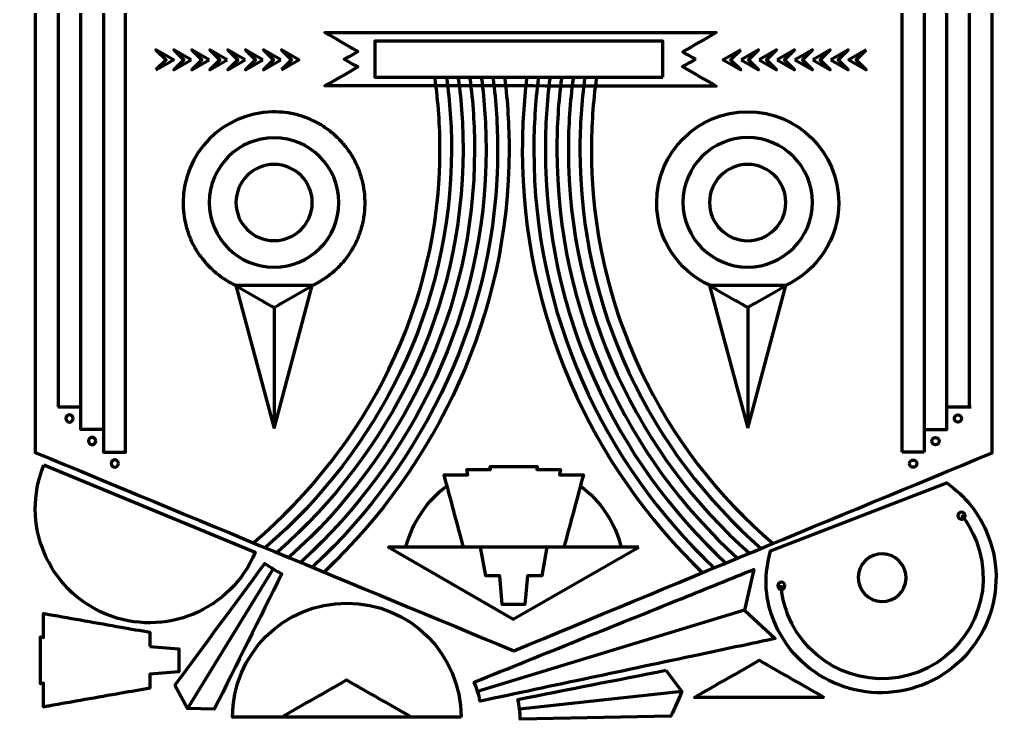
# Model space of a CAD drawing. Header units: inches. Extents: x -151 to 18, y -59 to 24.
# Drawn here: x -16.82 to 17.96, y -21.96 to 2.59 of the extents above; entities that cross this region are included whole.
import ezdxf

# ---------------------------------------------------------------- set-up
doc = ezdxf.new("R2010")
doc.units = ezdxf.units.IN
doc.header["$MEASUREMENT"] = 0
doc.layers.add('Layer 1', color=7, linetype='Continuous')

msp = doc.modelspace()

# ---------------------------------------------------------------- linework, layer by layer
at = {"layer": 'Layer 1', "color": 7, "lineweight": 70}
msp.add_open_spline([(17.3, 3.389), (17.3, 3.389), (17.3, -12.606), (17.3, -12.606), (17.3, -12.606), (11.705, -14.924), (6.109, -17.242), (0.514, -19.56), (0.514, -19.56), (-5.084, -17.238), (-10.681, -14.915), (-16.279, -12.593), (-16.279, -12.593), (-16.279, -12.593), (-16.279, 3.389), (-16.279, 3.389), (-16.279, 3.389), (-16.279, 12.661), (-8.762, 20.178), (0.51, 20.178), (0.51, 20.178), (9.783, 20.178), (17.3, 12.661), (17.3, 3.389)], degree=3, knots=[0, 0, 0, 0, 0.142857, 0.142857, 0.142857, 0.142857, 0.285714, 0.285714, 0.285714, 0.285714, 0.428571, 0.428571, 0.428571, 0.428571, 0.571429, 0.571429, 0.571429, 0.571429, 0.714286, 0.714286, 0.714286, 0.714286, 1, 1, 1, 1], dxfattribs=at)
at = {"layer": 'Layer 1', "color": 114, "lineweight": 70}
for points, knots in [([(14.909, 3.389), (14.909, 11.341), (8.462, 17.788), (0.51, 17.788), (0.51, 17.788), (-7.442, 17.788), (-13.888, 11.341), (-13.888, 3.389), (-13.888, 3.389), (-13.888, 3.389), (-13.888, 3.389), (-13.888, 3.389), (-13.888, 3.389), (-13.888, 3.389), (-13.888, 3.393), (-13.888, 3.393), (-13.888, 3.393), (-13.888, 3.393), (-13.888, -12.588), (-13.888, -12.588), (-13.888, -12.588), (-13.888, -12.588), (-13.11, -12.588), (-13.11, -12.588), (-13.11, -12.588), (-13.11, -12.588), (-13.109, 3.393), (-13.109, 3.393)], [0, 0, 0, 0, 0.125, 0.125, 0.125, 0.125, 0.25, 0.25, 0.25, 0.25, 0.375, 0.375, 0.375, 0.375, 0.5, 0.5, 0.5, 0.5, 0.625, 0.625, 0.625, 0.625, 0.75, 0.75, 0.75, 0.75, 1, 1, 1, 1]), ([(-13.888, -11.793), (-13.888, -11.793), (-14.681, -11.793), (-14.681, -11.793), (-14.681, -11.793), (-14.681, -11.793), (-14.681, 3.393), (-14.681, 3.393)], [0, 0, 0, 0, 0.333333, 0.333333, 0.333333, 0.333333, 1, 1, 1, 1]), ([(14.909, -11.792), (14.909, -11.792), (15.702, -11.792), (15.702, -11.792), (15.702, -11.792), (15.702, -11.792), (15.702, 3.399), (15.702, 3.399)], [0, 0, 0, 0, 0.333333, 0.333333, 0.333333, 0.333333, 1, 1, 1, 1]), ([(6.894, 1.208), (6.742, 1.296), (6.59, 1.381), (6.438, 1.466), (6.438, 1.466), (6.832, 1.693), (7.225, 1.92), (7.618, 2.147), (7.618, 2.147), (7.618, 2.147), (-6.114, 2.147), (-6.114, 2.147), (-6.114, 2.147), (-5.728, 1.925), (-5.343, 1.702), (-4.958, 1.479), (-4.958, 1.479), (-5.117, 1.389), (-5.277, 1.299), (-5.436, 1.208), (-5.436, 1.208), (-5.283, 1.118), (-5.122, 1.028), (-4.961, 0.938), (-4.961, 0.938), (-5.345, 0.716), (-5.73, 0.494), (-6.114, 0.272), (-6.114, 0.272), (-1.536, 0.27), (3.041, 0.268), (7.618, 0.266), (7.618, 0.266), (7.224, 0.494), (6.83, 0.722), (6.436, 0.949), (6.436, 0.949), (6.588, 1.034), (6.741, 1.12), (6.894, 1.208)], [0, 0, 0, 0, 0.090909, 0.090909, 0.090909, 0.090909, 0.181818, 0.181818, 0.181818, 0.181818, 0.272727, 0.272727, 0.272727, 0.272727, 0.363636, 0.363636, 0.363636, 0.363636, 0.454545, 0.454545, 0.454545, 0.454545, 0.545455, 0.545455, 0.545455, 0.545455, 0.636364, 0.636364, 0.636364, 0.636364, 0.727273, 0.727273, 0.727273, 0.727273, 0.818182, 0.818182, 0.818182, 0.818182, 1, 1, 1, 1]), ([(5.739, 0.578), (5.739, 0.578), (-4.36, 0.578), (-4.36, 0.578), (-4.36, 0.578), (-4.36, 0.578), (-4.36, 1.84), (-4.36, 1.84), (-4.36, 1.84), (-4.36, 1.84), (5.739, 1.84), (5.739, 1.84), (5.739, 1.84), (5.739, 1.84), (5.739, 0.578), (5.739, 0.578)], [0, 0, 0, 0, 0.2, 0.2, 0.2, 0.2, 0.4, 0.4, 0.4, 0.4, 0.6, 0.6, 0.6, 0.6, 1, 1, 1, 1]), ([(-12.042, 0.839), (-12.042, 0.839), (-11.69, 1.191), (-11.69, 1.191), (-11.69, 1.191), (-11.69, 1.191), (-12.042, 1.543), (-12.042, 1.543), (-12.042, 1.543), (-12.042, 1.543), (-11.737, 1.367), (-11.737, 1.367), (-11.737, 1.367), (-11.737, 1.367), (-11.433, 1.191), (-11.433, 1.191), (-11.433, 1.191), (-11.433, 1.191), (-11.737, 1.015), (-11.737, 1.015), (-11.737, 1.015), (-11.737, 1.015), (-12.042, 0.839), (-12.042, 0.839)], [0, 0, 0, 0, 0.142857, 0.142857, 0.142857, 0.142857, 0.285714, 0.285714, 0.285714, 0.285714, 0.428571, 0.428571, 0.428571, 0.428571, 0.571429, 0.571429, 0.571429, 0.571429, 0.714286, 0.714286, 0.714286, 0.714286, 1, 1, 1, 1]), ([(-10.804, 1.191), (-10.804, 1.191), (-11.109, 1.015), (-11.109, 1.015), (-11.109, 1.015), (-11.109, 1.015), (-11.413, 0.839), (-11.413, 0.839), (-11.413, 0.839), (-11.413, 0.839), (-11.061, 1.191), (-11.061, 1.191), (-11.061, 1.191), (-11.061, 1.191), (-11.413, 1.543), (-11.413, 1.543), (-11.413, 1.543), (-11.413, 1.543), (-11.109, 1.367), (-11.109, 1.367), (-11.109, 1.367), (-11.109, 1.367), (-10.804, 1.191), (-10.804, 1.191)], [0, 0, 0, 0, 0.142857, 0.142857, 0.142857, 0.142857, 0.285714, 0.285714, 0.285714, 0.285714, 0.428571, 0.428571, 0.428571, 0.428571, 0.571429, 0.571429, 0.571429, 0.571429, 0.714286, 0.714286, 0.714286, 0.714286, 1, 1, 1, 1]), ([(-10.175, 1.191), (-10.175, 1.191), (-10.48, 1.015), (-10.48, 1.015), (-10.48, 1.015), (-10.48, 1.015), (-10.785, 0.839), (-10.785, 0.839), (-10.785, 0.839), (-10.785, 0.839), (-10.433, 1.191), (-10.433, 1.191), (-10.433, 1.191), (-10.433, 1.191), (-10.785, 1.543), (-10.785, 1.543), (-10.785, 1.543), (-10.785, 1.543), (-10.48, 1.367), (-10.48, 1.367), (-10.48, 1.367), (-10.48, 1.367), (-10.175, 1.191), (-10.175, 1.191)], [0, 0, 0, 0, 0.142857, 0.142857, 0.142857, 0.142857, 0.285714, 0.285714, 0.285714, 0.285714, 0.428571, 0.428571, 0.428571, 0.428571, 0.571429, 0.571429, 0.571429, 0.571429, 0.714286, 0.714286, 0.714286, 0.714286, 1, 1, 1, 1]), ([(-9.546, 1.191), (-9.546, 1.191), (-9.851, 1.014), (-9.851, 1.014), (-9.851, 1.014), (-9.851, 1.014), (-10.156, 0.838), (-10.156, 0.838), (-10.156, 0.838), (-10.156, 0.838), (-9.804, 1.191), (-9.804, 1.191), (-9.804, 1.191), (-9.804, 1.191), (-10.156, 1.543), (-10.156, 1.543), (-10.156, 1.543), (-10.156, 1.543), (-9.851, 1.367), (-9.851, 1.367), (-9.851, 1.367), (-9.851, 1.367), (-9.546, 1.191), (-9.546, 1.191)], [0, 0, 0, 0, 0.142857, 0.142857, 0.142857, 0.142857, 0.285714, 0.285714, 0.285714, 0.285714, 0.428571, 0.428571, 0.428571, 0.428571, 0.571429, 0.571429, 0.571429, 0.571429, 0.714286, 0.714286, 0.714286, 0.714286, 1, 1, 1, 1]), ([(-8.917, 1.19), (-8.917, 1.19), (-9.222, 1.014), (-9.222, 1.014), (-9.222, 1.014), (-9.222, 1.014), (-9.527, 0.838), (-9.527, 0.838), (-9.527, 0.838), (-9.527, 0.838), (-9.175, 1.19), (-9.175, 1.19), (-9.175, 1.19), (-9.175, 1.19), (-9.527, 1.542), (-9.527, 1.542), (-9.527, 1.542), (-9.527, 1.542), (-9.222, 1.366), (-9.222, 1.366), (-9.222, 1.366), (-9.222, 1.366), (-8.917, 1.19), (-8.917, 1.19)], [0, 0, 0, 0, 0.142857, 0.142857, 0.142857, 0.142857, 0.285714, 0.285714, 0.285714, 0.285714, 0.428571, 0.428571, 0.428571, 0.428571, 0.571429, 0.571429, 0.571429, 0.571429, 0.714286, 0.714286, 0.714286, 0.714286, 1, 1, 1, 1]), ([(-8.288, 1.19), (-8.288, 1.19), (-8.593, 1.014), (-8.593, 1.014), (-8.593, 1.014), (-8.593, 1.014), (-8.898, 0.838), (-8.898, 0.838), (-8.898, 0.838), (-8.898, 0.838), (-8.546, 1.19), (-8.546, 1.19), (-8.546, 1.19), (-8.546, 1.19), (-8.898, 1.542), (-8.898, 1.542), (-8.898, 1.542), (-8.898, 1.542), (-8.593, 1.366), (-8.593, 1.366), (-8.593, 1.366), (-8.593, 1.366), (-8.288, 1.19), (-8.288, 1.19)], [0, 0, 0, 0, 0.142857, 0.142857, 0.142857, 0.142857, 0.285714, 0.285714, 0.285714, 0.285714, 0.428571, 0.428571, 0.428571, 0.428571, 0.571429, 0.571429, 0.571429, 0.571429, 0.714286, 0.714286, 0.714286, 0.714286, 1, 1, 1, 1]), ([(-7.659, 1.19), (-7.659, 1.19), (-7.964, 1.014), (-7.964, 1.014), (-7.964, 1.014), (-7.964, 1.014), (-8.269, 0.838), (-8.269, 0.838), (-8.269, 0.838), (-8.269, 0.838), (-7.917, 1.19), (-7.917, 1.19), (-7.917, 1.19), (-7.917, 1.19), (-8.269, 1.542), (-8.269, 1.542), (-8.269, 1.542), (-8.269, 1.542), (-7.964, 1.366), (-7.964, 1.366), (-7.964, 1.366), (-7.964, 1.366), (-7.659, 1.19), (-7.659, 1.19)], [0, 0, 0, 0, 0.142857, 0.142857, 0.142857, 0.142857, 0.285714, 0.285714, 0.285714, 0.285714, 0.428571, 0.428571, 0.428571, 0.428571, 0.571429, 0.571429, 0.571429, 0.571429, 0.714286, 0.714286, 0.714286, 0.714286, 1, 1, 1, 1]), ([(-7.64, 0.838), (-7.64, 0.838), (-7.288, 1.19), (-7.288, 1.19), (-7.288, 1.19), (-7.288, 1.19), (-7.64, 1.542), (-7.64, 1.542), (-7.64, 1.542), (-7.64, 1.542), (-7.335, 1.366), (-7.335, 1.366), (-7.335, 1.366), (-7.335, 1.366), (-7.031, 1.19), (-7.031, 1.19), (-7.031, 1.19), (-7.031, 1.19), (-7.335, 1.014), (-7.335, 1.014), (-7.335, 1.014), (-7.335, 1.014), (-7.64, 0.838), (-7.64, 0.838)], [0, 0, 0, 0, 0.142857, 0.142857, 0.142857, 0.142857, 0.285714, 0.285714, 0.285714, 0.285714, 0.428571, 0.428571, 0.428571, 0.428571, 0.571429, 0.571429, 0.571429, 0.571429, 0.714286, 0.714286, 0.714286, 0.714286, 1, 1, 1, 1]), ([(8.474, 1.543), (8.474, 1.543), (8.121, 1.191), (8.121, 1.191), (8.121, 1.191), (8.121, 1.191), (8.474, 0.839), (8.474, 0.839), (8.474, 0.839), (8.474, 0.839), (8.169, 1.015), (8.169, 1.015), (8.169, 1.015), (8.169, 1.015), (7.864, 1.191), (7.864, 1.191), (7.864, 1.191), (7.864, 1.191), (8.169, 1.367), (8.169, 1.367), (8.169, 1.367), (8.169, 1.367), (8.474, 1.543), (8.474, 1.543)], [0, 0, 0, 0, 0.142857, 0.142857, 0.142857, 0.142857, 0.285714, 0.285714, 0.285714, 0.285714, 0.428571, 0.428571, 0.428571, 0.428571, 0.571429, 0.571429, 0.571429, 0.571429, 0.714286, 0.714286, 0.714286, 0.714286, 1, 1, 1, 1]), ([(8.493, 1.191), (8.493, 1.191), (8.797, 1.367), (8.797, 1.367), (8.797, 1.367), (8.797, 1.367), (9.102, 1.543), (9.102, 1.543), (9.102, 1.543), (9.102, 1.543), (8.75, 1.191), (8.75, 1.191), (8.75, 1.191), (8.75, 1.191), (9.102, 0.839), (9.102, 0.839), (9.102, 0.839), (9.102, 0.839), (8.797, 1.015), (8.797, 1.015), (8.797, 1.015), (8.797, 1.015), (8.493, 1.191), (8.493, 1.191)], [0, 0, 0, 0, 0.142857, 0.142857, 0.142857, 0.142857, 0.285714, 0.285714, 0.285714, 0.285714, 0.428571, 0.428571, 0.428571, 0.428571, 0.571429, 0.571429, 0.571429, 0.571429, 0.714286, 0.714286, 0.714286, 0.714286, 1, 1, 1, 1]), ([(9.121, 1.191), (9.121, 1.191), (9.426, 1.367), (9.426, 1.367), (9.426, 1.367), (9.426, 1.367), (9.731, 1.543), (9.731, 1.543), (9.731, 1.543), (9.731, 1.543), (9.379, 1.191), (9.379, 1.191), (9.379, 1.191), (9.379, 1.191), (9.731, 0.839), (9.731, 0.839), (9.731, 0.839), (9.731, 0.839), (9.426, 1.015), (9.426, 1.015), (9.426, 1.015), (9.426, 1.015), (9.121, 1.191), (9.121, 1.191)], [0, 0, 0, 0, 0.142857, 0.142857, 0.142857, 0.142857, 0.285714, 0.285714, 0.285714, 0.285714, 0.428571, 0.428571, 0.428571, 0.428571, 0.571429, 0.571429, 0.571429, 0.571429, 0.714286, 0.714286, 0.714286, 0.714286, 1, 1, 1, 1]), ([(9.75, 1.191), (9.75, 1.191), (10.055, 1.367), (10.055, 1.367), (10.055, 1.367), (10.055, 1.367), (10.36, 1.543), (10.36, 1.543), (10.36, 1.543), (10.36, 1.543), (10.008, 1.191), (10.008, 1.191), (10.008, 1.191), (10.008, 1.191), (10.36, 0.839), (10.36, 0.839), (10.36, 0.839), (10.36, 0.839), (10.055, 1.015), (10.055, 1.015), (10.055, 1.015), (10.055, 1.015), (9.75, 1.191), (9.75, 1.191)], [0, 0, 0, 0, 0.142857, 0.142857, 0.142857, 0.142857, 0.285714, 0.285714, 0.285714, 0.285714, 0.428571, 0.428571, 0.428571, 0.428571, 0.571429, 0.571429, 0.571429, 0.571429, 0.714286, 0.714286, 0.714286, 0.714286, 1, 1, 1, 1]), ([(10.379, 1.191), (10.379, 1.191), (10.684, 1.367), (10.684, 1.367), (10.684, 1.367), (10.684, 1.367), (10.989, 1.543), (10.989, 1.543), (10.989, 1.543), (10.989, 1.543), (10.637, 1.191), (10.637, 1.191), (10.637, 1.191), (10.637, 1.191), (10.989, 0.839), (10.989, 0.839), (10.989, 0.839), (10.989, 0.839), (10.684, 1.015), (10.684, 1.015), (10.684, 1.015), (10.684, 1.015), (10.379, 1.191), (10.379, 1.191)], [0, 0, 0, 0, 0.142857, 0.142857, 0.142857, 0.142857, 0.285714, 0.285714, 0.285714, 0.285714, 0.428571, 0.428571, 0.428571, 0.428571, 0.571429, 0.571429, 0.571429, 0.571429, 0.714286, 0.714286, 0.714286, 0.714286, 1, 1, 1, 1]), ([(11.008, 1.191), (11.008, 1.191), (11.313, 1.367), (11.313, 1.367), (11.313, 1.367), (11.313, 1.367), (11.618, 1.543), (11.618, 1.543), (11.618, 1.543), (11.618, 1.543), (11.266, 1.191), (11.266, 1.191), (11.266, 1.191), (11.266, 1.191), (11.618, 0.839), (11.618, 0.839), (11.618, 0.839), (11.618, 0.839), (11.313, 1.015), (11.313, 1.015), (11.313, 1.015), (11.313, 1.015), (11.008, 1.191), (11.008, 1.191)], [0, 0, 0, 0, 0.142857, 0.142857, 0.142857, 0.142857, 0.285714, 0.285714, 0.285714, 0.285714, 0.428571, 0.428571, 0.428571, 0.428571, 0.571429, 0.571429, 0.571429, 0.571429, 0.714286, 0.714286, 0.714286, 0.714286, 1, 1, 1, 1]), ([(11.637, 1.191), (11.637, 1.191), (11.942, 1.367), (11.942, 1.367), (11.942, 1.367), (11.942, 1.367), (12.247, 1.543), (12.247, 1.543), (12.247, 1.543), (12.247, 1.543), (11.895, 1.191), (11.895, 1.191), (11.895, 1.191), (11.895, 1.191), (12.247, 0.839), (12.247, 0.839), (12.247, 0.839), (12.247, 0.839), (11.942, 1.015), (11.942, 1.015), (11.942, 1.015), (11.942, 1.015), (11.637, 1.191), (11.637, 1.191)], [0, 0, 0, 0, 0.142857, 0.142857, 0.142857, 0.142857, 0.285714, 0.285714, 0.285714, 0.285714, 0.428571, 0.428571, 0.428571, 0.428571, 0.571429, 0.571429, 0.571429, 0.571429, 0.714286, 0.714286, 0.714286, 0.714286, 1, 1, 1, 1]), ([(12.876, 1.543), (12.876, 1.543), (12.523, 1.191), (12.523, 1.191), (12.523, 1.191), (12.523, 1.191), (12.876, 0.839), (12.876, 0.839), (12.876, 0.839), (12.876, 0.839), (12.571, 1.015), (12.571, 1.015), (12.571, 1.015), (12.571, 1.015), (12.266, 1.191), (12.266, 1.191), (12.266, 1.191), (12.266, 1.191), (12.571, 1.367), (12.571, 1.367), (12.571, 1.367), (12.571, 1.367), (12.876, 1.543), (12.876, 1.543)], [0, 0, 0, 0, 0.142857, 0.142857, 0.142857, 0.142857, 0.285714, 0.285714, 0.285714, 0.285714, 0.428571, 0.428571, 0.428571, 0.428571, 0.571429, 0.571429, 0.571429, 0.571429, 0.714286, 0.714286, 0.714286, 0.714286, 1, 1, 1, 1]), ([(-8.601, -15.746), (-4.679, -12.412), (-2.077, -7.477), (-2.077, -1.97), (-2.077, -1.97), (-2.077, -1.12), (-2.136, -0.286), (-2.25, 0.532)], [0, 0, 0, 0, 0.333333, 0.333333, 0.333333, 0.333333, 1, 1, 1, 1]), ([(-1.842, 0.532), (-1.731, -0.286), (-1.673, -1.122), (-1.673, -1.97), (-1.673, -1.97), (-1.673, -7.526), (-4.261, -12.514), (-8.184, -15.92)], [0, 0, 0, 0, 0.333333, 0.333333, 0.333333, 0.333333, 1, 1, 1, 1]), ([(-1.435, 0.532), (-1.325, -0.287), (-1.269, -1.122), (-1.269, -1.97), (-1.269, -1.97), (-1.269, -7.577), (-3.845, -12.616), (-7.768, -16.091)], [0, 0, 0, 0, 0.333333, 0.333333, 0.333333, 0.333333, 1, 1, 1, 1]), ([(-1.027, 0.532), (-0.92, -0.287), (-0.865, -1.122), (-0.865, -1.97), (-0.865, -1.97), (-0.865, -7.627), (-3.43, -12.718), (-7.353, -16.263)], [0, 0, 0, 0, 0.333333, 0.333333, 0.333333, 0.333333, 1, 1, 1, 1]), ([(-0.62, 0.532), (-0.515, -0.288), (-0.461, -1.123), (-0.461, -1.97), (-0.461, -1.97), (-0.461, -7.678), (-3.015, -12.82), (-6.94, -16.433)], [0, 0, 0, 0, 0.333333, 0.333333, 0.333333, 0.333333, 1, 1, 1, 1]), ([(-0.213, 0.532), (-0.11, -0.288), (-0.057, -1.123), (-0.057, -1.97), (-0.057, -1.97), (-0.057, -7.728), (-2.603, -12.925), (-6.53, -16.604)], [0, 0, 0, 0, 0.333333, 0.333333, 0.333333, 0.333333, 1, 1, 1, 1]), ([(0.193, 0.532), (0.296, -0.288), (0.347, -1.123), (0.347, -1.97), (0.347, -1.97), (0.347, -7.779), (-2.19, -13.027), (-6.121, -16.773)], [0, 0, 0, 0, 0.333333, 0.333333, 0.333333, 0.333333, 1, 1, 1, 1]), ([(0.963, 0.532), (0.863, -0.288), (0.812, -1.123), (0.812, -1.97), (0.812, -1.97), (0.812, -7.809), (3.241, -13.082), (7.145, -16.832)], [0, 0, 0, 0, 0.333333, 0.333333, 0.333333, 0.333333, 1, 1, 1, 1]), ([(1.369, 0.532), (1.267, -0.288), (1.216, -1.123), (1.216, -1.97), (1.216, -1.97), (1.216, -7.759), (3.652, -12.98), (7.554, -16.662)], [0, 0, 0, 0, 0.333333, 0.333333, 0.333333, 0.333333, 1, 1, 1, 1]), ([(1.777, 0.532), (1.672, -0.288), (1.62, -1.123), (1.62, -1.97), (1.62, -1.97), (1.62, -7.708), (4.061, -12.876), (7.964, -16.492)], [0, 0, 0, 0, 0.333333, 0.333333, 0.333333, 0.333333, 1, 1, 1, 1]), ([(2.184, 0.532), (2.077, -0.287), (2.024, -1.122), (2.024, -1.97), (2.024, -1.97), (2.024, -7.659), (4.473, -12.774), (8.374, -16.321)], [0, 0, 0, 0, 0.333333, 0.333333, 0.333333, 0.333333, 1, 1, 1, 1]), ([(2.591, 0.532), (2.484, -0.287), (2.427, -1.122), (2.427, -1.97), (2.427, -1.97), (2.427, -7.608), (4.886, -12.673), (8.79, -16.15)], [0, 0, 0, 0, 0.333333, 0.333333, 0.333333, 0.333333, 1, 1, 1, 1]), ([(2.999, 0.532), (2.889, -0.286), (2.831, -1.122), (2.831, -1.97), (2.831, -1.97), (2.831, -7.559), (5.299, -12.571), (9.204, -15.978)], [0, 0, 0, 0, 0.333333, 0.333333, 0.333333, 0.333333, 1, 1, 1, 1]), ([(3.406, 0.532), (3.294, -0.286), (3.235, -1.12), (3.235, -1.97), (3.235, -1.97), (3.235, -7.51), (5.714, -12.47), (9.622, -15.805)], [0, 0, 0, 0, 0.333333, 0.333333, 0.333333, 0.333333, 1, 1, 1, 1]), ([(-6.569, -6.736), (-6.497, -6.703), (-6.425, -6.668), (-6.357, -6.629), (-6.357, -6.629), (-6.322, -6.61), (-6.288, -6.591), (-6.255, -6.57), (-6.255, -6.57), (-6.128, -6.494), (-6.008, -6.41), (-5.894, -6.319), (-5.894, -6.319), (-5.864, -6.293), (-5.834, -6.269), (-5.804, -6.243), (-5.804, -6.243), (-5.694, -6.146), (-5.589, -6.043), (-5.494, -5.933), (-5.494, -5.933), (-5.467, -5.903), (-5.442, -5.872), (-5.418, -5.842), (-5.418, -5.842), (-5.326, -5.729), (-5.241, -5.609), (-5.166, -5.484), (-5.166, -5.484), (-5.166, -5.484), (-5.166, -5.483), (-5.166, -5.483), (-5.166, -5.483), (-5.145, -5.449), (-5.126, -5.416), (-5.107, -5.382), (-5.107, -5.382), (-5.036, -5.254), (-4.973, -5.122), (-4.92, -4.984), (-4.92, -4.984), (-4.906, -4.948), (-4.892, -4.911), (-4.879, -4.873), (-4.879, -4.873), (-4.832, -4.736), (-4.794, -4.594), (-4.766, -4.449), (-4.766, -4.449), (-4.758, -4.41), (-4.751, -4.372), (-4.745, -4.333), (-4.745, -4.333), (-4.723, -4.19), (-4.71, -4.045), (-4.707, -3.895), (-4.707, -3.895), (-4.706, -3.875), (-4.706, -3.854), (-4.706, -3.834), (-4.706, -3.834), (-4.706, -3.815), (-4.706, -3.796), (-4.707, -3.778), (-4.707, -3.778), (-4.71, -3.629), (-4.722, -3.484), (-4.744, -3.34), (-4.744, -3.34), (-4.75, -3.302), (-4.757, -3.263), (-4.764, -3.224), (-4.764, -3.224), (-4.764, -3.224), (-4.766, -3.224), (-4.766, -3.224), (-4.766, -3.224), (-4.793, -3.078), (-4.831, -2.937), (-4.878, -2.799), (-4.878, -2.799), (-4.89, -2.762), (-4.904, -2.725), (-4.917, -2.689), (-4.917, -2.689), (-4.97, -2.551), (-5.033, -2.418), (-5.103, -2.29), (-5.103, -2.29), (-5.122, -2.255), (-5.143, -2.22), (-5.163, -2.186), (-5.163, -2.186), (-5.238, -2.061), (-5.322, -1.941), (-5.414, -1.829), (-5.414, -1.829), (-5.439, -1.797), (-5.464, -1.767), (-5.492, -1.738), (-5.492, -1.738), (-5.586, -1.627), (-5.69, -1.522), (-5.801, -1.428), (-5.801, -1.428), (-5.83, -1.4), (-5.861, -1.375), (-5.891, -1.352), (-5.891, -1.352), (-6.004, -1.258), (-6.126, -1.173), (-6.251, -1.098), (-6.251, -1.098), (-6.285, -1.077), (-6.319, -1.058), (-6.353, -1.039), (-6.353, -1.039), (-6.481, -0.968), (-6.614, -0.905), (-6.752, -0.853), (-6.752, -0.853), (-6.789, -0.838), (-6.826, -0.824), (-6.864, -0.813), (-6.864, -0.813), (-7.001, -0.765), (-7.142, -0.727), (-7.287, -0.7), (-7.287, -0.7), (-7.325, -0.691), (-7.363, -0.684), (-7.402, -0.679), (-7.402, -0.679), (-7.545, -0.656), (-7.692, -0.644), (-7.841, -0.641), (-7.841, -0.641), (-7.86, -0.64), (-7.879, -0.64), (-7.898, -0.64), (-7.898, -0.64), (-7.919, -0.64), (-7.939, -0.64), (-7.959, -0.641), (-7.959, -0.641), (-9.694, -0.673), (-11.091, -2.09), (-11.091, -3.834), (-11.091, -3.834), (-11.091, -3.854), (-11.091, -3.875), (-11.09, -3.895), (-11.09, -3.895), (-11.087, -4.043), (-11.075, -4.189), (-11.052, -4.332), (-11.052, -4.332), (-11.046, -4.371), (-11.039, -4.41), (-11.031, -4.449), (-11.031, -4.449), (-11.003, -4.593), (-10.965, -4.735), (-10.918, -4.873), (-10.918, -4.873), (-10.906, -4.91), (-10.892, -4.947), (-10.878, -4.984), (-10.878, -4.984), (-10.825, -5.121), (-10.763, -5.253), (-10.692, -5.38), (-10.692, -5.38), (-10.673, -5.415), (-10.653, -5.448), (-10.633, -5.482), (-10.633, -5.482), (-10.558, -5.608), (-10.474, -5.727), (-10.38, -5.84), (-10.38, -5.84), (-10.357, -5.871), (-10.331, -5.902), (-10.304, -5.932), (-10.304, -5.932), (-10.209, -6.042), (-10.106, -6.145), (-9.994, -6.241), (-9.994, -6.241), (-9.965, -6.266), (-9.935, -6.292), (-9.905, -6.317), (-9.905, -6.317), (-9.791, -6.409), (-9.671, -6.493), (-9.546, -6.568), (-9.546, -6.568), (-9.512, -6.588), (-9.478, -6.609), (-9.444, -6.628), (-9.444, -6.628), (-9.375, -6.666), (-9.304, -6.702), (-9.233, -6.734)], [0, 0, 0, 0, 0.019231, 0.019231, 0.019231, 0.019231, 0.038462, 0.038462, 0.038462, 0.038462, 0.057692, 0.057692, 0.057692, 0.057692, 0.076923, 0.076923, 0.076923, 0.076923, 0.096154, 0.096154, 0.096154, 0.096154, 0.115385, 0.115385, 0.115385, 0.115385, 0.134615, 0.134615, 0.134615, 0.134615, 0.153846, 0.153846, 0.153846, 0.153846, 0.173077, 0.173077, 0.173077, 0.173077, 0.192308, 0.192308, 0.192308, 0.192308, 0.211538, 0.211538, 0.211538, 0.211538, 0.230769, 0.230769, 0.230769, 0.230769, 0.25, 0.25, 0.25, 0.25, 0.269231, 0.269231, 0.269231, 0.269231, 0.288462, 0.288462, 0.288462, 0.288462, 0.307692, 0.307692, 0.307692, 0.307692, 0.326923, 0.326923, 0.326923, 0.326923, 0.346154, 0.346154, 0.346154, 0.346154, 0.365385, 0.365385, 0.365385, 0.365385, 0.384615, 0.384615, 0.384615, 0.384615, 0.403846, 0.403846, 0.403846, 0.403846, 0.423077, 0.423077, 0.423077, 0.423077, 0.442308, 0.442308, 0.442308, 0.442308, 0.461538, 0.461538, 0.461538, 0.461538, 0.480769, 0.480769, 0.480769, 0.480769, 0.5, 0.5, 0.5, 0.5, 0.519231, 0.519231, 0.519231, 0.519231, 0.538462, 0.538462, 0.538462, 0.538462, 0.557692, 0.557692, 0.557692, 0.557692, 0.576923, 0.576923, 0.576923, 0.576923, 0.596154, 0.596154, 0.596154, 0.596154, 0.615385, 0.615385, 0.615385, 0.615385, 0.634615, 0.634615, 0.634615, 0.634615, 0.653846, 0.653846, 0.653846, 0.653846, 0.673077, 0.673077, 0.673077, 0.673077, 0.692308, 0.692308, 0.692308, 0.692308, 0.711538, 0.711538, 0.711538, 0.711538, 0.730769, 0.730769, 0.730769, 0.730769, 0.75, 0.75, 0.75, 0.75, 0.769231, 0.769231, 0.769231, 0.769231, 0.788462, 0.788462, 0.788462, 0.788462, 0.807692, 0.807692, 0.807692, 0.807692, 0.826923, 0.826923, 0.826923, 0.826923, 0.846154, 0.846154, 0.846154, 0.846154, 0.865385, 0.865385, 0.865385, 0.865385, 0.884615, 0.884615, 0.884615, 0.884615, 0.903846, 0.903846, 0.903846, 0.903846, 0.923077, 0.923077, 0.923077, 0.923077, 0.942308, 0.942308, 0.942308, 0.942308, 0.961538, 0.961538, 0.961538, 0.961538, 1, 1, 1, 1]), ([(7.384, -6.729), (6.287, -6.224), (5.526, -5.115), (5.526, -3.828), (5.526, -3.828), (5.526, -2.065), (6.956, -0.635), (8.719, -0.635), (8.719, -0.635), (10.482, -0.635), (11.912, -2.065), (11.912, -3.828), (11.912, -3.828), (11.912, -5.117), (11.148, -6.227), (10.049, -6.732)], [0, 0, 0, 0, 0.2, 0.2, 0.2, 0.2, 0.4, 0.4, 0.4, 0.4, 0.6, 0.6, 0.6, 0.6, 1, 1, 1, 1]), ([(-5.626, -3.822), (-5.626, -5.077), (-6.643, -6.094), (-7.898, -6.094), (-7.898, -6.094), (-9.153, -6.094), (-10.171, -5.077), (-10.171, -3.822), (-10.171, -3.822), (-10.171, -2.567), (-9.153, -1.55), (-7.898, -1.55), (-7.898, -1.55), (-6.643, -1.55), (-5.626, -2.567), (-5.626, -3.822)], [0, 0, 0, 0, 0.2, 0.2, 0.2, 0.2, 0.4, 0.4, 0.4, 0.4, 0.6, 0.6, 0.6, 0.6, 1, 1, 1, 1]), ([(10.991, -3.815), (10.991, -5.07), (9.974, -6.087), (8.719, -6.087), (8.719, -6.087), (7.464, -6.087), (6.447, -5.07), (6.447, -3.815), (6.447, -3.815), (6.447, -2.56), (7.464, -1.543), (8.719, -1.543), (8.719, -1.543), (9.974, -1.543), (10.991, -2.56), (10.991, -3.815)], [0, 0, 0, 0, 0.2, 0.2, 0.2, 0.2, 0.4, 0.4, 0.4, 0.4, 0.6, 0.6, 0.6, 0.6, 1, 1, 1, 1]), ([(-7.901, -11.75), (-7.901, -11.75), (-9.24, -6.737), (-9.24, -6.737), (-9.24, -6.737), (-9.24, -6.737), (-6.563, -6.737), (-6.563, -6.737), (-6.563, -6.737), (-6.563, -6.737), (-7.901, -11.75), (-7.901, -11.75)], [0, 0, 0, 0, 0.25, 0.25, 0.25, 0.25, 0.5, 0.5, 0.5, 0.5, 1, 1, 1, 1]), ([(-9.24, -6.737), (-8.778, -7.011), (-8.363, -7.239), (-7.901, -7.513), (-7.901, -7.513), (-7.433, -7.227), (-7.032, -7.023), (-6.563, -6.737)], [0, 0, 0, 0, 0.333333, 0.333333, 0.333333, 0.333333, 1, 1, 1, 1]), ([(8.719, -11.744), (8.719, -11.744), (7.381, -6.732), (7.381, -6.732), (7.381, -6.732), (7.381, -6.732), (10.057, -6.732), (10.057, -6.732), (10.057, -6.732), (10.057, -6.732), (8.719, -11.744), (8.719, -11.744)], [0, 0, 0, 0, 0.25, 0.25, 0.25, 0.25, 0.5, 0.5, 0.5, 0.5, 1, 1, 1, 1]), ([(7.381, -6.732), (7.842, -7.006), (8.258, -7.233), (8.719, -7.507), (8.719, -7.507), (9.188, -7.221), (9.588, -7.017), (10.057, -6.732)], [0, 0, 0, 0, 0.333333, 0.333333, 0.333333, 0.333333, 1, 1, 1, 1]), ([(-14.95, -11.401), (-14.95, -11.472), (-15.006, -11.529), (-15.076, -11.529), (-15.076, -11.529), (-15.146, -11.529), (-15.202, -11.472), (-15.202, -11.401), (-15.202, -11.401), (-15.202, -11.331), (-15.146, -11.273), (-15.076, -11.273), (-15.076, -11.273), (-15.006, -11.273), (-14.95, -11.331), (-14.95, -11.401)], [0, 0, 0, 0, 0.2, 0.2, 0.2, 0.2, 0.4, 0.4, 0.4, 0.4, 0.6, 0.6, 0.6, 0.6, 1, 1, 1, 1]), ([(15.972, -11.407), (15.972, -11.478), (16.028, -11.535), (16.098, -11.535), (16.098, -11.535), (16.168, -11.535), (16.224, -11.478), (16.224, -11.407), (16.224, -11.407), (16.224, -11.336), (16.168, -11.279), (16.098, -11.279), (16.098, -11.279), (16.028, -11.279), (15.972, -11.336), (15.972, -11.407)], [0, 0, 0, 0, 0.2, 0.2, 0.2, 0.2, 0.4, 0.4, 0.4, 0.4, 0.6, 0.6, 0.6, 0.6, 1, 1, 1, 1]), ([(-14.158, -12.194), (-14.158, -12.265), (-14.215, -12.322), (-14.284, -12.322), (-14.284, -12.322), (-14.354, -12.322), (-14.411, -12.265), (-14.411, -12.194), (-14.411, -12.194), (-14.411, -12.123), (-14.354, -12.066), (-14.284, -12.066), (-14.284, -12.066), (-14.215, -12.066), (-14.158, -12.123), (-14.158, -12.194)], [0, 0, 0, 0, 0.2, 0.2, 0.2, 0.2, 0.4, 0.4, 0.4, 0.4, 0.6, 0.6, 0.6, 0.6, 1, 1, 1, 1]), ([(15.183, -12.199), (15.183, -12.269), (15.239, -12.327), (15.309, -12.327), (15.309, -12.327), (15.379, -12.327), (15.435, -12.269), (15.435, -12.199), (15.435, -12.199), (15.435, -12.128), (15.379, -12.071), (15.309, -12.071), (15.309, -12.071), (15.239, -12.071), (15.183, -12.128), (15.183, -12.199)], [0, 0, 0, 0, 0.2, 0.2, 0.2, 0.2, 0.4, 0.4, 0.4, 0.4, 0.6, 0.6, 0.6, 0.6, 1, 1, 1, 1]), ([(-13.362, -12.986), (-13.362, -13.056), (-13.418, -13.114), (-13.488, -13.114), (-13.488, -13.114), (-13.558, -13.114), (-13.614, -13.056), (-13.614, -12.986), (-13.614, -12.986), (-13.614, -12.915), (-13.558, -12.858), (-13.488, -12.858), (-13.488, -12.858), (-13.418, -12.858), (-13.362, -12.915), (-13.362, -12.986)], [0, 0, 0, 0, 0.2, 0.2, 0.2, 0.2, 0.4, 0.4, 0.4, 0.4, 0.6, 0.6, 0.6, 0.6, 1, 1, 1, 1]), ([(14.401, -12.99), (14.401, -13.061), (14.457, -13.118), (14.527, -13.118), (14.527, -13.118), (14.597, -13.118), (14.653, -13.061), (14.653, -12.99), (14.653, -12.99), (14.653, -12.919), (14.597, -12.862), (14.527, -12.862), (14.527, -12.862), (14.457, -12.862), (14.401, -12.919), (14.401, -12.99)], [0, 0, 0, 0, 0.2, 0.2, 0.2, 0.2, 0.4, 0.4, 0.4, 0.4, 0.6, 0.6, 0.6, 0.6, 1, 1, 1, 1]), ([(1.671, -15.919), (1.671, -15.919), (2.274, -15.919), (2.274, -15.919), (2.274, -15.919), (2.5, -15.072), (2.728, -14.225), (2.955, -13.378), (2.955, -13.378), (2.955, -13.378), (2.119, -13.378), (2.119, -13.378), (2.119, -13.378), (2.119, -13.378), (2.15, -13.2), (2.15, -13.2), (2.15, -13.2), (2.15, -13.2), (1.32, -13.2), (1.32, -13.2), (1.32, -13.2), (1.32, -13.2), (1.329, -13.092), (1.329, -13.092), (1.329, -13.092), (1.329, -13.092), (-0.317, -13.092), (-0.317, -13.092), (-0.317, -13.092), (-0.317, -13.092), (-0.307, -13.2), (-0.307, -13.2), (-0.307, -13.2), (-0.307, -13.2), (-1.13, -13.2), (-1.13, -13.2), (-1.13, -13.2), (-1.13, -13.2), (-1.098, -13.378), (-1.098, -13.378), (-1.098, -13.378), (-1.098, -13.378), (-1.934, -13.378), (-1.934, -13.378), (-1.934, -13.378), (-1.707, -14.225), (-1.48, -15.072), (-1.253, -15.919), (-1.253, -15.919), (-1.253, -15.919), (-0.65, -15.919), (-0.65, -15.919), (-0.65, -15.919), (-0.65, -15.919), (-0.472, -16.929), (-0.472, -16.929), (-0.472, -16.929), (-0.472, -16.929), (0.018, -16.929), (0.018, -16.929), (0.018, -16.929), (0.018, -16.929), (0.108, -17.939), (0.108, -17.939), (0.108, -17.939), (0.108, -17.939), (0.905, -17.939), (0.905, -17.939), (0.905, -17.939), (0.905, -17.939), (0.993, -16.929), (0.993, -16.929), (0.993, -16.929), (0.993, -16.929), (1.493, -16.929), (1.493, -16.929), (1.493, -16.929), (1.493, -16.929), (1.671, -15.919), (1.671, -15.919)], [0, 0, 0, 0, 0.047619, 0.047619, 0.047619, 0.047619, 0.095238, 0.095238, 0.095238, 0.095238, 0.142857, 0.142857, 0.142857, 0.142857, 0.190476, 0.190476, 0.190476, 0.190476, 0.238095, 0.238095, 0.238095, 0.238095, 0.285714, 0.285714, 0.285714, 0.285714, 0.333333, 0.333333, 0.333333, 0.333333, 0.380952, 0.380952, 0.380952, 0.380952, 0.428571, 0.428571, 0.428571, 0.428571, 0.47619, 0.47619, 0.47619, 0.47619, 0.52381, 0.52381, 0.52381, 0.52381, 0.571429, 0.571429, 0.571429, 0.571429, 0.619048, 0.619048, 0.619048, 0.619048, 0.666667, 0.666667, 0.666667, 0.666667, 0.714286, 0.714286, 0.714286, 0.714286, 0.761905, 0.761905, 0.761905, 0.761905, 0.809524, 0.809524, 0.809524, 0.809524, 0.857143, 0.857143, 0.857143, 0.857143, 0.904762, 0.904762, 0.904762, 0.904762, 1, 1, 1, 1]), ([(16.216, -14.791), (16.433, -15.064), (16.612, -15.375), (16.744, -15.718), (16.744, -15.718), (17.449, -17.547), (16.538, -19.6), (14.71, -20.305), (14.71, -20.305), (12.881, -21.01), (10.827, -20.099), (10.122, -18.271), (10.122, -18.271), (9.994, -17.937), (9.919, -17.596), (9.894, -17.256)], [0, 0, 0, 0, 0.2, 0.2, 0.2, 0.2, 0.4, 0.4, 0.4, 0.4, 0.6, 0.6, 0.6, 0.6, 1, 1, 1, 1]), ([(16.34, -14.772), (16.365, -14.837), (16.332, -14.91), (16.267, -14.935), (16.267, -14.935), (16.202, -14.96), (16.129, -14.928), (16.104, -14.863), (16.104, -14.863), (16.079, -14.797), (16.111, -14.724), (16.176, -14.699), (16.176, -14.699), (16.242, -14.674), (16.315, -14.707), (16.34, -14.772)], [0, 0, 0, 0, 0.2, 0.2, 0.2, 0.2, 0.4, 0.4, 0.4, 0.4, 0.6, 0.6, 0.6, 0.6, 1, 1, 1, 1]), ([(4.903, -15.922), (4.903, -15.922), (0.488, -18.445), (0.488, -18.445), (0.488, -18.445), (0.488, -18.445), (-3.883, -15.922), (-3.883, -15.922), (-3.883, -15.922), (-3.883, -15.922), (4.903, -15.922), (4.903, -15.922)], [0, 0, 0, 0, 0.25, 0.25, 0.25, 0.25, 0.5, 0.5, 0.5, 0.5, 1, 1, 1, 1]), ([(14.219, -16.691), (14.386, -17.123), (14.17, -17.609), (13.738, -17.775), (13.738, -17.775), (13.306, -17.942), (12.821, -17.726), (12.654, -17.294), (12.654, -17.294), (12.488, -16.862), (12.703, -16.377), (13.135, -16.211), (13.135, -16.211), (13.567, -16.044), (14.052, -16.259), (14.219, -16.691)], [0, 0, 0, 0, 0.2, 0.2, 0.2, 0.2, 0.4, 0.4, 0.4, 0.4, 0.6, 0.6, 0.6, 0.6, 1, 1, 1, 1]), ([(10.019, -17.231), (10.044, -17.296), (10.012, -17.37), (9.947, -17.395), (9.947, -17.395), (9.882, -17.42), (9.809, -17.387), (9.784, -17.322), (9.784, -17.322), (9.759, -17.257), (9.791, -17.184), (9.856, -17.159), (9.856, -17.159), (9.921, -17.134), (9.994, -17.166), (10.019, -17.231)], [0, 0, 0, 0, 0.2, 0.2, 0.2, 0.2, 0.4, 0.4, 0.4, 0.4, 0.6, 0.6, 0.6, 0.6, 1, 1, 1, 1]), ([(-3.078, -21.887), (-3.904, -21.414), (-4.536, -21.055), (-5.362, -20.582), (-5.362, -20.582), (-6.151, -21.058), (-6.835, -21.411), (-7.624, -21.887), (-7.624, -21.887), (-6.009, -21.884), (-4.692, -21.891), (-3.078, -21.887)], [0, 0, 0, 0, 0.25, 0.25, 0.25, 0.25, 0.5, 0.5, 0.5, 0.5, 1, 1, 1, 1])]:
    msp.add_open_spline(points, degree=3, knots=knots, dxfattribs=at)
for points in [[(-15.471, 3.393), (-15.471, 3.393), (-15.471, -11.005), (-15.471, -11.005)], [(14.138, -12.588), (14.138, -12.588), (14.138, 3.393), (14.138, 3.393)], [(14.916, 3.393), (14.916, 3.393), (14.916, -12.588), (14.916, -12.588)], [(16.492, 3.399), (16.492, 3.399), (16.492, -10.999), (16.492, -10.999)], [(-7.901, -7.513), (-7.901, -7.513), (-7.901, -11.619), (-7.901, -11.619)], [(8.719, -7.507), (8.719, -7.507), (8.719, -11.613), (8.719, -11.613)], [(-14.681, -11.005), (-14.681, -11.005), (-15.471, -11.005), (-15.471, -11.005)], [(15.702, -10.991), (15.702, -10.991), (16.558, -10.991), (16.558, -10.991)], [(14.916, -12.588), (14.916, -12.588), (14.138, -12.588), (14.138, -12.588)], [(-3.27, -15.922), (-3.049, -15.048), (-2.532, -14.29), (-1.83, -13.764)], [(2.85, -13.77), (3.548, -14.295), (4.062, -15.05), (4.283, -15.921)], [(-7.93, -16.686), (-7.93, -16.686), (-10.931, -21.591), (-10.931, -21.591)], [(8.606, -18.129), (8.606, -18.129), (-0.757, -20.989), (-0.757, -20.989)], [(6.405, -20.995), (6.405, -20.995), (0.714, -21.612), (0.714, -21.612)]]:
    msp.add_open_spline(points, degree=3, dxfattribs=at)
at = {"layer": 'Layer 1', "color": 242, "lineweight": 70}
for points in [[(-6.56, -3.822), (-6.56, -4.561), (-7.159, -5.16), (-7.898, -5.16), (-7.898, -5.16), (-8.637, -5.16), (-9.236, -4.561), (-9.236, -3.822), (-9.236, -3.822), (-9.236, -3.083), (-8.637, -2.484), (-7.898, -2.484), (-7.898, -2.484), (-7.159, -2.484), (-6.56, -3.083), (-6.56, -3.822)], [(10.057, -3.824), (10.057, -4.563), (9.458, -5.162), (8.719, -5.162), (8.719, -5.162), (7.98, -5.162), (7.381, -4.563), (7.381, -3.824), (7.381, -3.824), (7.381, -3.085), (7.98, -2.486), (8.719, -2.486), (8.719, -2.486), (9.458, -2.486), (10.057, -3.085), (10.057, -3.824)]]:
    msp.add_open_spline(points, degree=3, knots=[0, 0, 0, 0, 0.2, 0.2, 0.2, 0.2, 0.4, 0.4, 0.4, 0.4, 0.6, 0.6, 0.6, 0.6, 1, 1, 1, 1], dxfattribs=at)
at = {"layer": 'Layer 1', "color": 7}
for points, knots in [([(-15.974, -13.034), (-16.82, -15.081), (-15.845, -17.427), (-13.798, -18.272), (-13.798, -18.272), (-11.75, -19.117), (-9.405, -18.143), (-8.559, -16.095), (-8.559, -16.095), (-8.559, -16.095), (-15.974, -13.034), (-15.974, -13.034)], [0, 0, 0, 0, 0.25, 0.25, 0.25, 0.25, 0.5, 0.5, 0.5, 0.5, 1, 1, 1, 1]), ([(-11.378, -20.772), (-11.378, -20.772), (-10.931, -21.591), (-10.931, -21.591), (-10.931, -21.591), (-10.931, -21.591), (-10.931, -21.591), (-10.931, -21.591), (-10.931, -21.591), (-10.931, -21.591), (-10.931, -21.591), (-10.931, -21.591), (-10.931, -21.591), (-10.931, -21.591), (-10.931, -21.591), (-10.931, -21.591), (-10.931, -21.591), (-10.931, -21.591), (-9.997, -21.615), (-9.997, -21.615), (-9.997, -21.615), (-9.207, -20.027), (-8.416, -18.44), (-7.626, -16.854), (-7.626, -16.854), (-7.73, -16.802), (-7.832, -16.745), (-7.93, -16.686), (-7.93, -16.686), (-8.03, -16.624), (-8.126, -16.559), (-8.219, -16.491), (-8.219, -16.491), (-9.271, -17.917), (-10.325, -19.344), (-11.378, -20.772)], [0, 0, 0, 0, 0.1, 0.1, 0.1, 0.1, 0.2, 0.2, 0.2, 0.2, 0.3, 0.3, 0.3, 0.3, 0.4, 0.4, 0.4, 0.4, 0.5, 0.5, 0.5, 0.5, 0.6, 0.6, 0.6, 0.6, 0.7, 0.7, 0.7, 0.7, 0.8, 0.8, 0.8, 0.8, 1, 1, 1, 1]), ([(8.606, -18.129), (8.606, -18.129), (8.855, -17.06), (8.855, -17.06), (8.855, -17.06), (8.855, -17.06), (8.938, -16.701), (8.938, -16.701), (8.938, -16.701), (8.097, -17.04), (7.256, -17.38), (6.416, -17.719), (6.416, -17.719), (3.986, -18.699), (1.556, -19.679), (-0.874, -20.66), (-0.874, -20.66), (-0.829, -20.767), (-0.791, -20.878), (-0.757, -20.989), (-0.757, -20.989), (-0.721, -21.102), (-0.691, -21.215), (-0.668, -21.329), (-0.668, -21.329), (1.894, -20.785), (4.458, -20.241), (7.02, -19.697), (7.02, -19.697), (7.588, -19.576), (8.155, -19.456), (8.723, -19.335), (8.723, -19.335), (8.974, -19.282), (9.225, -19.229), (9.476, -19.175), (9.476, -19.175), (9.544, -19.161), (9.613, -19.146), (9.682, -19.132), (9.682, -19.132), (9.682, -19.132), (8.606, -18.129), (8.606, -18.129)], [0, 0, 0, 0, 0.083333, 0.083333, 0.083333, 0.083333, 0.166667, 0.166667, 0.166667, 0.166667, 0.25, 0.25, 0.25, 0.25, 0.333333, 0.333333, 0.333333, 0.333333, 0.416667, 0.416667, 0.416667, 0.416667, 0.5, 0.5, 0.5, 0.5, 0.583333, 0.583333, 0.583333, 0.583333, 0.666667, 0.666667, 0.666667, 0.666667, 0.75, 0.75, 0.75, 0.75, 0.833333, 0.833333, 0.833333, 0.833333, 1, 1, 1, 1]), ([(-1.336, -21.896), (-1.336, -19.681), (-3.132, -17.885), (-5.347, -17.885), (-5.347, -17.885), (-7.563, -17.885), (-9.358, -19.681), (-9.358, -21.896), (-9.358, -21.896), (-9.358, -21.896), (-1.336, -21.896), (-1.336, -21.896)], [0, 0, 0, 0, 0.25, 0.25, 0.25, 0.25, 0.5, 0.5, 0.5, 0.5, 1, 1, 1, 1]), ([(-12.254, -19.407), (-12.254, -19.407), (-12.254, -18.908), (-12.254, -18.908), (-12.254, -18.908), (-12.591, -18.848), (-12.927, -18.789), (-13.264, -18.73), (-13.264, -18.73), (-14.111, -18.58), (-14.958, -18.431), (-15.806, -18.282), (-15.806, -18.282), (-15.865, -18.272), (-15.925, -18.261), (-15.984, -18.25), (-15.984, -18.25), (-15.984, -18.25), (-15.984, -19.095), (-15.984, -19.095), (-15.984, -19.095), (-15.984, -19.095), (-16.092, -19.071), (-16.092, -19.071), (-16.092, -19.071), (-16.092, -19.071), (-16.089, -20.717), (-16.089, -20.717), (-16.089, -20.717), (-16.089, -20.717), (-15.984, -20.692), (-15.984, -20.692), (-15.984, -20.692), (-15.984, -20.692), (-15.984, -21.53), (-15.984, -21.53), (-15.984, -21.53), (-15.925, -21.52), (-15.865, -21.509), (-15.806, -21.499), (-15.806, -21.499), (-14.958, -21.35), (-14.111, -21.2), (-13.264, -21.051), (-13.264, -21.051), (-12.927, -20.992), (-12.591, -20.932), (-12.254, -20.873), (-12.254, -20.873), (-12.254, -20.873), (-12.254, -20.382), (-12.254, -20.382), (-12.254, -20.382), (-12.254, -20.382), (-11.244, -20.293), (-11.244, -20.293), (-11.244, -20.293), (-11.244, -20.293), (-11.244, -19.495), (-11.244, -19.495), (-11.244, -19.495), (-11.244, -19.495), (-12.254, -19.407), (-12.254, -19.407)], [0, 0, 0, 0, 0.058824, 0.058824, 0.058824, 0.058824, 0.117647, 0.117647, 0.117647, 0.117647, 0.176471, 0.176471, 0.176471, 0.176471, 0.235294, 0.235294, 0.235294, 0.235294, 0.294118, 0.294118, 0.294118, 0.294118, 0.352941, 0.352941, 0.352941, 0.352941, 0.411765, 0.411765, 0.411765, 0.411765, 0.470588, 0.470588, 0.470588, 0.470588, 0.529412, 0.529412, 0.529412, 0.529412, 0.588235, 0.588235, 0.588235, 0.588235, 0.647059, 0.647059, 0.647059, 0.647059, 0.705882, 0.705882, 0.705882, 0.705882, 0.764706, 0.764706, 0.764706, 0.764706, 0.823529, 0.823529, 0.823529, 0.823529, 0.882353, 0.882353, 0.882353, 0.882353, 1, 1, 1, 1]), ([(11.405, -21.196), (10.579, -20.722), (9.946, -20.364), (9.12, -19.89), (9.12, -19.89), (8.332, -20.367), (7.647, -20.719), (6.858, -21.196), (6.858, -21.196), (8.473, -21.193), (9.79, -21.199), (11.405, -21.196)], [0, 0, 0, 0, 0.25, 0.25, 0.25, 0.25, 0.5, 0.5, 0.5, 0.5, 1, 1, 1, 1]), ([(5.852, -20.242), (4.121, -20.584), (2.391, -20.925), (0.659, -21.267), (0.659, -21.267), (0.683, -21.381), (0.701, -21.496), (0.714, -21.612), (0.714, -21.612), (0.728, -21.728), (0.736, -21.844), (0.739, -21.961), (0.739, -21.961), (0.739, -21.961), (6.028, -21.85), (6.028, -21.85), (6.028, -21.85), (6.155, -21.565), (6.28, -21.28), (6.405, -20.995), (6.405, -20.995), (6.221, -20.744), (6.037, -20.493), (5.852, -20.242)], [0, 0, 0, 0, 0.142857, 0.142857, 0.142857, 0.142857, 0.285714, 0.285714, 0.285714, 0.285714, 0.428571, 0.428571, 0.428571, 0.428571, 0.571429, 0.571429, 0.571429, 0.571429, 0.714286, 0.714286, 0.714286, 0.714286, 1, 1, 1, 1])]:
    msp.add_open_spline(points, degree=3, knots=knots, dxfattribs=at)
at = {"layer": 'Layer 1', "color": 240, "lineweight": 70}
for points, knots in [([(-15.974, -13.034), (-16.82, -15.081), (-15.845, -17.427), (-13.798, -18.272), (-13.798, -18.272), (-11.75, -19.117), (-9.405, -18.143), (-8.559, -16.095), (-8.559, -16.095), (-8.559, -16.095), (-15.974, -13.034), (-15.974, -13.034)], [0, 0, 0, 0, 0.25, 0.25, 0.25, 0.25, 0.5, 0.5, 0.5, 0.5, 1, 1, 1, 1]), ([(17.161, -15.531), (16.86, -14.75), (16.342, -14.115), (15.703, -13.669), (15.703, -13.669), (15.703, -13.669), (9.522, -16.052), (9.522, -16.052), (9.522, -16.052), (9.307, -16.851), (9.292, -17.61), (9.612, -18.441), (9.612, -18.441), (10.416, -20.526), (12.757, -21.564), (14.841, -20.761), (14.841, -20.761), (16.926, -19.957), (17.965, -17.616), (17.161, -15.531)], [0, 0, 0, 0, 0.166667, 0.166667, 0.166667, 0.166667, 0.333333, 0.333333, 0.333333, 0.333333, 0.5, 0.5, 0.5, 0.5, 0.666667, 0.666667, 0.666667, 0.666667, 1, 1, 1, 1]), ([(-11.378, -20.772), (-11.378, -20.772), (-10.931, -21.591), (-10.931, -21.591), (-10.931, -21.591), (-10.931, -21.591), (-10.931, -21.591), (-10.931, -21.591), (-10.931, -21.591), (-10.931, -21.591), (-10.931, -21.591), (-10.931, -21.591), (-10.931, -21.591), (-10.931, -21.591), (-10.931, -21.591), (-10.931, -21.591), (-10.931, -21.591), (-10.931, -21.591), (-9.997, -21.615), (-9.997, -21.615), (-9.997, -21.615), (-9.207, -20.027), (-8.416, -18.44), (-7.626, -16.854), (-7.626, -16.854), (-7.73, -16.802), (-7.832, -16.745), (-7.93, -16.686), (-7.93, -16.686), (-8.03, -16.624), (-8.126, -16.559), (-8.219, -16.491), (-8.219, -16.491), (-9.271, -17.917), (-10.325, -19.344), (-11.378, -20.772)], [0, 0, 0, 0, 0.1, 0.1, 0.1, 0.1, 0.2, 0.2, 0.2, 0.2, 0.3, 0.3, 0.3, 0.3, 0.4, 0.4, 0.4, 0.4, 0.5, 0.5, 0.5, 0.5, 0.6, 0.6, 0.6, 0.6, 0.7, 0.7, 0.7, 0.7, 0.8, 0.8, 0.8, 0.8, 1, 1, 1, 1]), ([(8.606, -18.129), (8.606, -18.129), (8.855, -17.06), (8.855, -17.06), (8.855, -17.06), (8.855, -17.06), (8.938, -16.701), (8.938, -16.701), (8.938, -16.701), (8.097, -17.04), (7.256, -17.38), (6.416, -17.719), (6.416, -17.719), (3.986, -18.699), (1.556, -19.679), (-0.874, -20.66), (-0.874, -20.66), (-0.829, -20.767), (-0.791, -20.878), (-0.757, -20.989), (-0.757, -20.989), (-0.721, -21.102), (-0.691, -21.215), (-0.668, -21.329), (-0.668, -21.329), (1.894, -20.785), (4.458, -20.241), (7.02, -19.697), (7.02, -19.697), (7.588, -19.576), (8.155, -19.456), (8.723, -19.335), (8.723, -19.335), (8.974, -19.282), (9.225, -19.229), (9.476, -19.175), (9.476, -19.175), (9.544, -19.161), (9.613, -19.146), (9.682, -19.132), (9.682, -19.132), (9.682, -19.132), (8.606, -18.129), (8.606, -18.129)], [0, 0, 0, 0, 0.083333, 0.083333, 0.083333, 0.083333, 0.166667, 0.166667, 0.166667, 0.166667, 0.25, 0.25, 0.25, 0.25, 0.333333, 0.333333, 0.333333, 0.333333, 0.416667, 0.416667, 0.416667, 0.416667, 0.5, 0.5, 0.5, 0.5, 0.583333, 0.583333, 0.583333, 0.583333, 0.666667, 0.666667, 0.666667, 0.666667, 0.75, 0.75, 0.75, 0.75, 0.833333, 0.833333, 0.833333, 0.833333, 1, 1, 1, 1]), ([(-1.336, -21.896), (-1.336, -19.681), (-3.132, -17.885), (-5.347, -17.885), (-5.347, -17.885), (-7.563, -17.885), (-9.358, -19.681), (-9.358, -21.896), (-9.358, -21.896), (-9.358, -21.896), (-1.336, -21.896), (-1.336, -21.896)], [0, 0, 0, 0, 0.25, 0.25, 0.25, 0.25, 0.5, 0.5, 0.5, 0.5, 1, 1, 1, 1]), ([(-12.254, -19.407), (-12.254, -19.407), (-12.254, -18.908), (-12.254, -18.908), (-12.254, -18.908), (-12.591, -18.848), (-12.927, -18.789), (-13.264, -18.73), (-13.264, -18.73), (-14.111, -18.58), (-14.958, -18.431), (-15.806, -18.282), (-15.806, -18.282), (-15.865, -18.272), (-15.925, -18.261), (-15.984, -18.25), (-15.984, -18.25), (-15.984, -18.25), (-15.984, -19.095), (-15.984, -19.095), (-15.984, -19.095), (-15.984, -19.095), (-16.092, -19.071), (-16.092, -19.071), (-16.092, -19.071), (-16.092, -19.071), (-16.089, -20.717), (-16.089, -20.717), (-16.089, -20.717), (-16.089, -20.717), (-15.984, -20.692), (-15.984, -20.692), (-15.984, -20.692), (-15.984, -20.692), (-15.984, -21.53), (-15.984, -21.53), (-15.984, -21.53), (-15.925, -21.52), (-15.865, -21.509), (-15.806, -21.499), (-15.806, -21.499), (-14.958, -21.35), (-14.111, -21.2), (-13.264, -21.051), (-13.264, -21.051), (-12.927, -20.992), (-12.591, -20.932), (-12.254, -20.873), (-12.254, -20.873), (-12.254, -20.873), (-12.254, -20.382), (-12.254, -20.382), (-12.254, -20.382), (-12.254, -20.382), (-11.244, -20.293), (-11.244, -20.293), (-11.244, -20.293), (-11.244, -20.293), (-11.244, -19.495), (-11.244, -19.495), (-11.244, -19.495), (-11.244, -19.495), (-12.254, -19.407), (-12.254, -19.407)], [0, 0, 0, 0, 0.058824, 0.058824, 0.058824, 0.058824, 0.117647, 0.117647, 0.117647, 0.117647, 0.176471, 0.176471, 0.176471, 0.176471, 0.235294, 0.235294, 0.235294, 0.235294, 0.294118, 0.294118, 0.294118, 0.294118, 0.352941, 0.352941, 0.352941, 0.352941, 0.411765, 0.411765, 0.411765, 0.411765, 0.470588, 0.470588, 0.470588, 0.470588, 0.529412, 0.529412, 0.529412, 0.529412, 0.588235, 0.588235, 0.588235, 0.588235, 0.647059, 0.647059, 0.647059, 0.647059, 0.705882, 0.705882, 0.705882, 0.705882, 0.764706, 0.764706, 0.764706, 0.764706, 0.823529, 0.823529, 0.823529, 0.823529, 0.882353, 0.882353, 0.882353, 0.882353, 1, 1, 1, 1]), ([(11.405, -21.196), (10.579, -20.722), (9.946, -20.364), (9.12, -19.89), (9.12, -19.89), (8.332, -20.367), (7.647, -20.719), (6.858, -21.196), (6.858, -21.196), (8.473, -21.193), (9.79, -21.199), (11.405, -21.196)], [0, 0, 0, 0, 0.25, 0.25, 0.25, 0.25, 0.5, 0.5, 0.5, 0.5, 1, 1, 1, 1]), ([(5.852, -20.242), (4.121, -20.584), (2.391, -20.925), (0.659, -21.267), (0.659, -21.267), (0.683, -21.381), (0.701, -21.496), (0.714, -21.612), (0.714, -21.612), (0.728, -21.728), (0.736, -21.844), (0.739, -21.961), (0.739, -21.961), (0.739, -21.961), (6.028, -21.85), (6.028, -21.85), (6.028, -21.85), (6.155, -21.565), (6.28, -21.28), (6.405, -20.995), (6.405, -20.995), (6.221, -20.744), (6.037, -20.493), (5.852, -20.242)], [0, 0, 0, 0, 0.142857, 0.142857, 0.142857, 0.142857, 0.285714, 0.285714, 0.285714, 0.285714, 0.428571, 0.428571, 0.428571, 0.428571, 0.571429, 0.571429, 0.571429, 0.571429, 0.714286, 0.714286, 0.714286, 0.714286, 1, 1, 1, 1])]:
    msp.add_open_spline(points, degree=3, knots=knots, dxfattribs=at)

doc.saveas('drawing.dxf')
